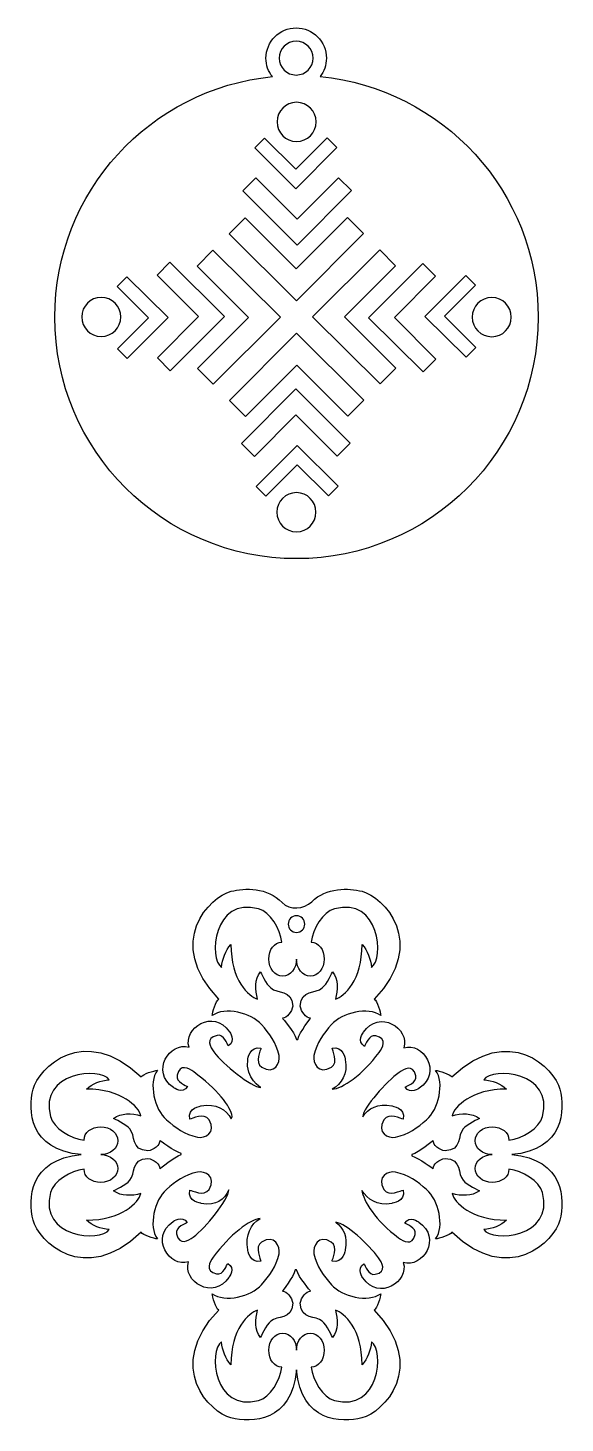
# Model space of a CAD drawing. Header units: centimetres. Extents: x 1 to 126, y -110 to -2.
# Drawn here: x 0.55 to 10.67, y -109.95 to -83.66 of the extents above; entities that cross this region are included whole.
import ezdxf

# ---------------------------------------------------------------- set-up
doc = ezdxf.new("R2010")
doc.units = ezdxf.units.CM
doc.header["$MEASUREMENT"] = 0
doc.layers.add('layer 1', color=7, linetype='Continuous')

msp = doc.modelspace()

# ---------------------------------------------------------------- linework, layer by layer
at = {"layer": 'layer 1', "color": 250}
for points, knots in [([(1.06056, -89.11218), (1.06056, -91.62623), (3.0986, -93.66427), (5.61265, -93.66427), (5.61265, -93.66427), (8.1267, -93.66427), (10.16474, -91.62623), (10.16474, -89.11218), (10.16474, -89.11218), (10.16474, -86.74798), (8.36236, -84.80494), (6.05674, -84.58169), (6.05674, -84.58169), (6.13141, -84.48541), (6.17589, -84.36455), (6.17589, -84.23328), (6.17589, -84.23328), (6.17589, -83.91903), (5.92113, -83.66427), (5.60688, -83.66427), (5.60688, -83.66427), (5.29263, -83.66427), (5.03787, -83.91903), (5.03787, -84.23328), (5.03787, -84.23328), (5.03787, -84.36498), (5.08263, -84.48623), (5.15776, -84.58266), (5.15776, -84.58266), (2.8573, -84.81093), (1.06056, -86.75166), (1.06056, -89.11218)], [0, 0, 0, 0, 0.11111111, 0.11111111, 0.11111111, 0.11111111, 0.22222222, 0.22222222, 0.22222222, 0.22222222, 0.33333333, 0.33333333, 0.33333333, 0.33333333, 0.44444444, 0.44444444, 0.44444444, 0.44444444, 0.55555556, 0.55555556, 0.55555556, 0.55555556, 0.66666667, 0.66666667, 0.66666667, 0.66666667, 0.77777778, 0.77777778, 0.77777778, 0.77777778, 1, 1, 1, 1]), ([(5.60688, -84.55163), (5.43106, -84.55163), (5.28853, -84.4091), (5.28853, -84.23328), (5.28853, -84.23328), (5.28853, -84.05745), (5.43106, -83.91493), (5.60688, -83.91493), (5.60688, -83.91493), (5.78271, -83.91493), (5.92523, -84.05745), (5.92523, -84.23328), (5.92523, -84.23328), (5.92523, -84.4091), (5.78271, -84.55163), (5.60688, -84.55163)], [0, 0, 0, 0, 0.2, 0.2, 0.2, 0.2, 0.4, 0.4, 0.4, 0.4, 0.6, 0.6, 0.6, 0.6, 1, 1, 1, 1]), ([(5.61458, -85.80393), (5.41095, -85.80393), (5.24589, -85.63885), (5.24589, -85.43524), (5.24589, -85.43524), (5.24589, -85.23163), (5.41095, -85.06656), (5.61458, -85.06656), (5.61458, -85.06656), (5.81819, -85.06656), (5.98326, -85.23163), (5.98326, -85.43524), (5.98326, -85.43524), (5.98326, -85.63885), (5.81819, -85.80393), (5.61458, -85.80393)], [0, 0, 0, 0, 0.2, 0.2, 0.2, 0.2, 0.4, 0.4, 0.4, 0.4, 0.6, 0.6, 0.6, 0.6, 1, 1, 1, 1]), ([(5.60145, -86.69494), (5.60145, -86.69494), (4.82983, -85.92334), (4.82983, -85.92334), (4.82983, -85.92334), (4.82983, -85.92334), (5.01259, -85.74059), (5.01259, -85.74059), (5.01259, -85.74059), (5.01259, -85.74059), (5.59893, -86.32693), (5.59893, -86.32693), (5.59893, -86.32693), (5.59893, -86.32693), (6.18861, -85.73723), (6.18861, -85.73723), (6.18861, -85.73723), (6.18861, -85.73723), (6.37137, -85.91998), (6.37137, -85.91998), (6.37137, -85.91998), (6.37137, -85.91998), (5.60145, -86.69494), (5.60145, -86.69494)], [0, 0, 0, 0, 0.14285714, 0.14285714, 0.14285714, 0.14285714, 0.28571429, 0.28571429, 0.28571429, 0.28571429, 0.42857143, 0.42857143, 0.42857143, 0.42857143, 0.57142857, 0.57142857, 0.57142857, 0.57142857, 0.71428571, 0.71428571, 0.71428571, 0.71428571, 1, 1, 1, 1]), ([(5.62551, -87.75748), (5.62551, -87.75748), (4.60212, -86.7341), (4.60212, -86.7341), (4.60212, -86.7341), (4.60212, -86.7341), (4.8445, -86.4917), (4.8445, -86.4917), (4.8445, -86.4917), (4.8445, -86.4917), (5.62216, -87.26937), (5.62216, -87.26937), (5.62216, -87.26937), (5.62216, -87.26937), (6.40428, -86.48725), (6.40428, -86.48725), (6.40428, -86.48725), (6.40428, -86.48725), (6.64665, -86.72963), (6.64665, -86.72963), (6.64665, -86.72963), (6.64665, -86.72963), (5.62551, -87.75748), (5.62551, -87.75748)], [0, 0, 0, 0, 0.14285714, 0.14285714, 0.14285714, 0.14285714, 0.28571429, 0.28571429, 0.28571429, 0.28571429, 0.42857143, 0.42857143, 0.42857143, 0.42857143, 0.57142857, 0.57142857, 0.57142857, 0.57142857, 0.71428571, 0.71428571, 0.71428571, 0.71428571, 1, 1, 1, 1]), ([(5.61107, -88.80888), (5.61107, -88.80888), (4.34637, -87.54418), (4.34637, -87.54418), (4.34637, -87.54418), (4.34637, -87.54418), (4.6459, -87.24464), (4.6459, -87.24464), (4.6459, -87.24464), (4.6459, -87.24464), (5.60693, -88.20567), (5.60693, -88.20567), (5.60693, -88.20567), (5.60693, -88.20567), (6.57349, -87.23913), (6.57349, -87.23913), (6.57349, -87.23913), (6.57349, -87.23913), (6.87302, -87.53867), (6.87302, -87.53867), (6.87302, -87.53867), (6.87302, -87.53867), (5.61107, -88.80888), (5.61107, -88.80888)], [0, 0, 0, 0, 0.14285714, 0.14285714, 0.14285714, 0.14285714, 0.28571429, 0.28571429, 0.28571429, 0.28571429, 0.42857143, 0.42857143, 0.42857143, 0.42857143, 0.57142857, 0.57142857, 0.57142857, 0.57142857, 0.71428571, 0.71428571, 0.71428571, 0.71428571, 1, 1, 1, 1]), ([(3.7396, -88.15134), (3.7396, -88.15134), (4.03914, -87.85181), (4.03914, -87.85181), (4.03914, -87.85181), (4.03914, -87.85181), (5.30935, -89.11376), (5.30935, -89.11376), (5.30935, -89.11376), (5.30935, -89.11376), (4.04465, -90.37846), (4.04465, -90.37846), (4.04465, -90.37846), (4.04465, -90.37846), (3.74511, -90.07893), (3.74511, -90.07893), (3.74511, -90.07893), (3.74511, -90.07893), (4.70614, -89.1179), (4.70614, -89.1179), (4.70614, -89.1179), (4.70614, -89.1179), (3.7396, -88.15134), (3.7396, -88.15134)], [0, 0, 0, 0, 0.14285714, 0.14285714, 0.14285714, 0.14285714, 0.28571429, 0.28571429, 0.28571429, 0.28571429, 0.42857143, 0.42857143, 0.42857143, 0.42857143, 0.57142857, 0.57142857, 0.57142857, 0.57142857, 0.71428571, 0.71428571, 0.71428571, 0.71428571, 1, 1, 1, 1]), ([(7.18616, -90.37255), (7.18616, -90.37255), (5.91595, -89.1106), (5.91595, -89.1106), (5.91595, -89.1106), (5.91595, -89.1106), (7.18065, -87.8459), (7.18065, -87.8459), (7.18065, -87.8459), (7.18065, -87.8459), (7.48019, -88.14543), (7.48019, -88.14543), (7.48019, -88.14543), (7.48019, -88.14543), (6.51916, -89.10646), (6.51916, -89.10646), (6.51916, -89.10646), (6.51916, -89.10646), (7.4857, -90.07302), (7.4857, -90.07302), (7.4857, -90.07302), (7.4857, -90.07302), (7.18616, -90.37255), (7.18616, -90.37255)], [0, 0, 0, 0, 0.14285714, 0.14285714, 0.14285714, 0.14285714, 0.28571429, 0.28571429, 0.28571429, 0.28571429, 0.42857143, 0.42857143, 0.42857143, 0.42857143, 0.57142857, 0.57142857, 0.57142857, 0.57142857, 0.71428571, 0.71428571, 0.71428571, 0.71428571, 1, 1, 1, 1]), ([(3.76984, -89.10267), (3.76984, -89.10267), (2.98772, -88.32055), (2.98772, -88.32055), (2.98772, -88.32055), (2.98772, -88.32055), (3.2301, -88.07817), (3.2301, -88.07817), (3.2301, -88.07817), (3.2301, -88.07817), (4.25795, -89.09932), (4.25795, -89.09932), (4.25795, -89.09932), (4.25795, -89.09932), (3.23457, -90.1227), (3.23457, -90.1227), (3.23457, -90.1227), (3.23457, -90.1227), (2.99219, -89.88032), (2.99219, -89.88032), (2.99219, -89.88032), (2.99219, -89.88032), (3.76984, -89.10267), (3.76984, -89.10267)], [0, 0, 0, 0, 0.14285714, 0.14285714, 0.14285714, 0.14285714, 0.28571429, 0.28571429, 0.28571429, 0.28571429, 0.42857143, 0.42857143, 0.42857143, 0.42857143, 0.57142857, 0.57142857, 0.57142857, 0.57142857, 0.71428571, 0.71428571, 0.71428571, 0.71428571, 1, 1, 1, 1]), ([(7.9952, -90.14618), (7.9952, -90.14618), (6.96735, -89.12504), (6.96735, -89.12504), (6.96735, -89.12504), (6.96735, -89.12504), (7.99073, -88.10165), (7.99073, -88.10165), (7.99073, -88.10165), (7.99073, -88.10165), (8.23311, -88.34403), (8.23311, -88.34403), (8.23311, -88.34403), (8.23311, -88.34403), (7.45546, -89.12169), (7.45546, -89.12169), (7.45546, -89.12169), (7.45546, -89.12169), (8.23758, -89.9038), (8.23758, -89.9038), (8.23758, -89.9038), (8.23758, -89.9038), (7.9952, -90.14618), (7.9952, -90.14618)], [0, 0, 0, 0, 0.14285714, 0.14285714, 0.14285714, 0.14285714, 0.28571429, 0.28571429, 0.28571429, 0.28571429, 0.42857143, 0.42857143, 0.42857143, 0.42857143, 0.57142857, 0.57142857, 0.57142857, 0.57142857, 0.71428571, 0.71428571, 0.71428571, 0.71428571, 1, 1, 1, 1]), ([(2.8274, -89.12592), (2.8274, -89.12592), (2.2377, -88.53622), (2.2377, -88.53622), (2.2377, -88.53622), (2.2377, -88.53622), (2.42045, -88.35346), (2.42045, -88.35346), (2.42045, -88.35346), (2.42045, -88.35346), (3.19541, -89.12338), (3.19541, -89.12338), (3.19541, -89.12338), (3.19541, -89.12338), (2.42381, -89.89499), (2.42381, -89.89499), (2.42381, -89.89499), (2.42381, -89.89499), (2.24106, -89.71224), (2.24106, -89.71224), (2.24106, -89.71224), (2.24106, -89.71224), (2.8274, -89.12592), (2.8274, -89.12592)], [0, 0, 0, 0, 0.14285714, 0.14285714, 0.14285714, 0.14285714, 0.28571429, 0.28571429, 0.28571429, 0.28571429, 0.42857143, 0.42857143, 0.42857143, 0.42857143, 0.57142857, 0.57142857, 0.57142857, 0.57142857, 0.71428571, 0.71428571, 0.71428571, 0.71428571, 1, 1, 1, 1]), ([(8.80485, -89.87089), (8.80485, -89.87089), (8.02989, -89.10098), (8.02989, -89.10098), (8.02989, -89.10098), (8.02989, -89.10098), (8.80149, -88.32936), (8.80149, -88.32936), (8.80149, -88.32936), (8.80149, -88.32936), (8.98424, -88.51212), (8.98424, -88.51212), (8.98424, -88.51212), (8.98424, -88.51212), (8.3979, -89.09844), (8.3979, -89.09844), (8.3979, -89.09844), (8.3979, -89.09844), (8.9876, -89.68814), (8.9876, -89.68814), (8.9876, -89.68814), (8.9876, -89.68814), (8.80485, -89.87089), (8.80485, -89.87089)], [0, 0, 0, 0, 0.14285714, 0.14285714, 0.14285714, 0.14285714, 0.28571429, 0.28571429, 0.28571429, 0.28571429, 0.42857143, 0.42857143, 0.42857143, 0.42857143, 0.57142857, 0.57142857, 0.57142857, 0.57142857, 0.71428571, 0.71428571, 0.71428571, 0.71428571, 1, 1, 1, 1]), ([(1.93571, -89.47894), (1.7321, -89.47894), (1.56703, -89.31387), (1.56703, -89.11025), (1.56703, -89.11025), (1.56703, -88.90664), (1.7321, -88.74156), (1.93571, -88.74156), (1.93571, -88.74156), (2.13932, -88.74156), (2.3044, -88.90664), (2.3044, -89.11025), (2.3044, -89.11025), (2.3044, -89.31387), (2.13932, -89.47894), (1.93571, -89.47894)], [0, 0, 0, 0, 0.2, 0.2, 0.2, 0.2, 0.4, 0.4, 0.4, 0.4, 0.6, 0.6, 0.6, 0.6, 1, 1, 1, 1]), ([(9.28959, -89.48279), (9.08598, -89.48279), (8.9209, -89.31772), (8.9209, -89.11411), (8.9209, -89.11411), (8.9209, -88.91048), (9.08598, -88.74542), (9.28959, -88.74542), (9.28959, -88.74542), (9.4932, -88.74542), (9.65827, -88.91048), (9.65827, -89.11411), (9.65827, -89.11411), (9.65827, -89.31772), (9.4932, -89.48279), (9.28959, -89.48279)], [0, 0, 0, 0, 0.2, 0.2, 0.2, 0.2, 0.4, 0.4, 0.4, 0.4, 0.6, 0.6, 0.6, 0.6, 1, 1, 1, 1]), ([(4.65181, -90.98523), (4.65181, -90.98523), (4.35228, -90.68569), (4.35228, -90.68569), (4.35228, -90.68569), (4.35228, -90.68569), (5.61423, -89.41547), (5.61423, -89.41547), (5.61423, -89.41547), (5.61423, -89.41547), (6.87893, -90.68018), (6.87893, -90.68018), (6.87893, -90.68018), (6.87893, -90.68018), (6.5794, -90.97972), (6.5794, -90.97972), (6.5794, -90.97972), (6.5794, -90.97972), (5.61837, -90.01869), (5.61837, -90.01869), (5.61837, -90.01869), (5.61837, -90.01869), (4.65181, -90.98523), (4.65181, -90.98523)], [0, 0, 0, 0, 0.14285714, 0.14285714, 0.14285714, 0.14285714, 0.28571429, 0.28571429, 0.28571429, 0.28571429, 0.42857143, 0.42857143, 0.42857143, 0.42857143, 0.57142857, 0.57142857, 0.57142857, 0.57142857, 0.71428571, 0.71428571, 0.71428571, 0.71428571, 1, 1, 1, 1]), ([(4.82102, -91.7371), (4.82102, -91.7371), (4.57865, -91.49472), (4.57865, -91.49472), (4.57865, -91.49472), (4.57865, -91.49472), (5.59979, -90.46688), (5.59979, -90.46688), (5.59979, -90.46688), (5.59979, -90.46688), (6.62318, -91.49026), (6.62318, -91.49026), (6.62318, -91.49026), (6.62318, -91.49026), (6.3808, -91.73264), (6.3808, -91.73264), (6.3808, -91.73264), (6.3808, -91.73264), (5.60314, -90.95499), (5.60314, -90.95499), (5.60314, -90.95499), (5.60314, -90.95499), (4.82102, -91.7371), (4.82102, -91.7371)], [0, 0, 0, 0, 0.14285714, 0.14285714, 0.14285714, 0.14285714, 0.28571429, 0.28571429, 0.28571429, 0.28571429, 0.42857143, 0.42857143, 0.42857143, 0.42857143, 0.57142857, 0.57142857, 0.57142857, 0.57142857, 0.71428571, 0.71428571, 0.71428571, 0.71428571, 1, 1, 1, 1]), ([(5.03669, -92.48713), (5.03669, -92.48713), (4.85393, -92.30438), (4.85393, -92.30438), (4.85393, -92.30438), (4.85393, -92.30438), (5.62385, -91.52942), (5.62385, -91.52942), (5.62385, -91.52942), (5.62385, -91.52942), (6.39547, -92.30102), (6.39547, -92.30102), (6.39547, -92.30102), (6.39547, -92.30102), (6.21271, -92.48376), (6.21271, -92.48376), (6.21271, -92.48376), (6.21271, -92.48376), (5.62639, -91.89743), (5.62639, -91.89743), (5.62639, -91.89743), (5.62639, -91.89743), (5.03669, -92.48713), (5.03669, -92.48713)], [0, 0, 0, 0, 0.14285714, 0.14285714, 0.14285714, 0.14285714, 0.28571429, 0.28571429, 0.28571429, 0.28571429, 0.42857143, 0.42857143, 0.42857143, 0.42857143, 0.57142857, 0.57142857, 0.57142857, 0.57142857, 0.71428571, 0.71428571, 0.71428571, 0.71428571, 1, 1, 1, 1]), ([(5.61072, -93.1578), (5.40711, -93.1578), (5.24204, -92.99273), (5.24204, -92.78911), (5.24204, -92.78911), (5.24204, -92.5855), (5.40711, -92.42043), (5.61072, -92.42043), (5.61072, -92.42043), (5.81435, -92.42043), (5.97941, -92.5855), (5.97941, -92.78911), (5.97941, -92.78911), (5.97941, -92.99273), (5.81435, -93.1578), (5.61072, -93.1578)], [0, 0, 0, 0, 0.2, 0.2, 0.2, 0.2, 0.4, 0.4, 0.4, 0.4, 0.6, 0.6, 0.6, 0.6, 1, 1, 1, 1]), ([(4.34023, -105.55941), (4.32799, -105.7417), (3.90418, -106.27294), (3.66743, -106.44938), (3.66743, -106.44938), (3.57632, -106.51728), (3.40782, -106.61463), (3.35471, -106.38785), (3.35471, -106.38785), (3.32352, -106.25461), (3.5343, -106.19224), (3.55233, -106.1748), (3.55233, -106.1748), (3.45938, -106.02123), (3.28736, -106.15423), (3.28736, -106.15423), (3.28736, -106.15423), (2.84658, -106.45196), (3.21712, -107.0312), (3.57931, -106.91474), (3.57931, -106.91474), (3.46284, -107.27692), (4.04193, -107.64731), (4.33967, -107.20654), (4.33967, -107.20654), (4.33967, -107.20654), (4.47266, -107.03452), (4.31908, -106.94156), (4.31908, -106.94156), (4.30166, -106.95959), (4.23928, -107.17037), (4.10604, -107.13918), (4.10604, -107.13918), (3.87926, -107.08608), (3.97814, -106.91869), (4.04451, -106.82647), (4.04451, -106.82647), (4.35013, -106.40177), (4.74364, -106.11117), (4.92593, -106.09892), (4.92593, -106.09892), (4.75727, -106.19607), (4.64126, -106.41469), (4.69386, -106.68628), (4.69386, -106.68628), (4.69386, -106.68628), (4.72793, -106.95257), (4.94314, -106.89963), (4.94314, -106.89963), (4.9426, -106.86867), (4.81307, -106.63022), (4.95662, -106.54114), (4.95662, -106.54114), (5.20093, -106.38952), (5.31256, -106.6232), (5.2833, -106.76042), (5.2833, -106.76042), (5.23164, -107.0029), (5.10279, -107.17473), (4.95434, -107.34457), (4.95434, -107.34457), (4.75941, -107.56754), (4.25998, -107.68809), (4.02409, -107.51318), (4.02409, -107.51318), (4.02998, -107.56988), (4.0936, -107.79424), (4.14896, -107.82151), (4.14896, -107.82151), (3.11767, -108.90196), (3.99036, -109.7582), (4.37904, -109.85499), (4.37904, -109.85499), (4.76742, -109.9517), (5.52283, -109.93779), (5.61264, -108.94682), (5.61264, -108.94682), (5.70243, -109.93779), (6.45758, -109.9517), (6.84597, -109.85499), (6.84597, -109.85499), (7.23465, -109.7582), (8.10733, -108.90196), (7.07605, -107.82151), (7.07605, -107.82151), (7.1314, -107.79424), (7.19502, -107.56988), (7.20092, -107.51318), (7.20092, -107.51318), (6.96503, -107.68809), (6.46558, -107.56754), (6.27065, -107.34457), (6.27065, -107.34457), (6.12221, -107.17473), (5.99337, -107.0029), (5.94168, -106.76042), (5.94168, -106.76042), (5.91246, -106.6232), (6.02406, -106.38952), (6.26838, -106.54114), (6.26838, -106.54114), (6.41195, -106.63022), (6.2824, -106.86867), (6.28187, -106.89963), (6.28187, -106.89963), (6.49708, -106.95257), (6.53114, -106.68628), (6.53114, -106.68628), (6.53114, -106.68628), (6.5787, -106.44074), (6.49803, -106.27277), (6.35548, -106.169), (6.35548, -106.169), (6.53778, -106.18124), (6.98167, -106.59927), (7.15811, -106.83602), (7.15811, -106.83602), (7.22601, -106.92714), (7.32336, -107.09565), (7.09659, -107.14874), (7.09659, -107.14874), (6.96335, -107.17994), (6.90097, -106.96916), (6.88354, -106.95113), (6.88354, -106.95113), (6.72996, -107.04407), (6.86297, -107.2161), (6.86297, -107.2161), (6.86297, -107.2161), (7.1607, -107.65687), (7.73994, -107.28633), (7.62348, -106.92414), (7.62348, -106.92414), (7.98567, -107.04063), (8.35604, -106.46152), (7.91528, -106.1638), (7.91528, -106.1638), (7.91528, -106.1638), (7.74324, -106.03078), (7.6503, -106.18437), (7.6503, -106.18437), (7.66832, -106.2018), (7.87912, -106.26417), (7.84791, -106.39742), (7.84791, -106.39742), (7.79482, -106.62419), (7.62743, -106.52532), (7.5352, -106.45894), (7.5352, -106.45894), (7.11051, -106.15332), (6.85825, -105.74865), (6.846, -105.56636), (6.846, -105.56636), (6.94292, -105.73578), (7.13296, -105.86517), (7.40531, -105.81242), (7.40531, -105.81242), (7.40531, -105.81242), (7.67159, -105.77836), (7.61865, -105.56315), (7.61865, -105.56315), (7.58771, -105.56368), (7.34924, -105.69323), (7.26016, -105.54967), (7.26016, -105.54967), (7.10855, -105.30535), (7.34225, -105.19374), (7.47945, -105.22298), (7.47945, -105.22298), (7.72192, -105.27465), (7.89377, -105.40349), (8.06359, -105.55194), (8.06359, -105.55194), (8.28657, -105.74687), (8.40711, -106.2463), (8.2322, -106.4822), (8.2322, -106.4822), (8.28891, -106.4763), (8.51327, -106.41268), (8.54053, -106.35732), (8.54053, -106.35732), (9.62099, -107.38861), (10.47722, -106.51592), (10.57402, -106.12724), (10.57402, -106.12724), (10.67072, -105.73886), (10.65681, -104.98345), (9.66584, -104.89364), (9.66584, -104.89364), (10.65681, -104.80384), (10.67072, -104.0487), (10.57402, -103.66032), (10.57402, -103.66032), (10.47722, -103.27163), (9.62099, -102.39895), (8.54053, -103.43024), (8.54053, -103.43024), (8.51327, -103.37488), (8.28891, -103.31126), (8.2322, -103.30536), (8.2322, -103.30536), (8.40711, -103.54126), (8.28657, -104.0407), (8.06359, -104.23562), (8.06359, -104.23562), (7.89377, -104.38407), (7.72192, -104.51291), (7.47945, -104.5646), (7.47945, -104.5646), (7.34225, -104.59382), (7.10855, -104.48222), (7.26016, -104.2379), (7.26016, -104.2379), (7.34924, -104.09433), (7.58771, -104.2239), (7.61865, -104.22441), (7.61865, -104.22441), (7.67159, -104.0092), (7.40531, -103.97514), (7.40531, -103.97514), (7.40531, -103.97514), (7.14647, -103.925), (6.96086, -104.02294), (6.86003, -104.17885), (6.86003, -104.17885), (6.87226, -103.99656), (7.308, -103.52178), (7.54477, -103.34534), (7.54477, -103.34534), (7.63587, -103.27744), (7.80438, -103.18009), (7.85747, -103.40686), (7.85747, -103.40686), (7.88867, -103.54011), (7.6779, -103.60249), (7.65987, -103.61991), (7.65987, -103.61991), (7.75282, -103.77351), (7.92483, -103.64049), (7.92483, -103.64049), (7.92483, -103.64049), (8.36561, -103.34276), (7.99507, -102.76352), (7.63289, -102.87998), (7.63289, -102.87998), (7.74936, -102.5178), (7.17026, -102.14741), (6.87253, -102.58818), (6.87253, -102.58818), (6.87253, -102.58818), (6.73952, -102.7602), (6.89311, -102.85315), (6.89311, -102.85315), (6.91053, -102.83512), (6.97291, -102.62435), (7.10616, -102.65555), (7.10616, -102.65555), (7.33294, -102.70864), (7.23406, -102.87603), (7.16769, -102.96825), (7.16769, -102.96825), (6.86205, -103.39296), (6.4677, -103.64805), (6.28541, -103.6603), (6.28541, -103.6603), (6.45408, -103.56315), (6.58406, -103.37256), (6.53145, -103.10097), (6.53145, -103.10097), (6.53145, -103.10097), (6.4974, -102.83469), (6.28218, -102.88763), (6.28218, -102.88763), (6.2827, -102.91857), (6.41226, -103.15704), (6.26869, -103.24612), (6.26869, -103.24612), (6.02438, -103.39773), (5.91276, -103.16404), (5.942, -103.02684), (5.942, -103.02684), (5.99368, -102.78436), (6.12252, -102.61251), (6.27097, -102.44269), (6.27097, -102.44269), (6.46589, -102.21972), (6.96533, -102.09917), (7.20123, -102.27408), (7.20123, -102.27408), (7.19534, -102.21737), (7.13171, -101.99301), (7.07635, -101.96575), (7.07635, -101.96575), (8.10763, -100.8853), (7.23495, -100.02905), (6.84627, -99.93226), (6.84627, -99.93226), (6.5917, -99.86888), (6.17944, -99.85301), (5.9003, -100.12867), (5.9003, -100.12867), (5.75357, -100.27355), (5.48022, -100.29123), (5.34202, -100.14589), (5.34202, -100.14589), (5.06292, -99.85238), (4.63911, -99.86758), (4.37935, -99.93226), (4.37935, -99.93226), (3.99067, -100.02905), (3.11798, -100.8853), (4.14927, -101.96575), (4.14927, -101.96575), (4.0939, -101.99301), (4.03029, -102.21737), (4.02439, -102.27408), (4.02439, -102.27408), (4.26029, -102.09917), (4.75972, -102.21972), (4.95465, -102.44269), (4.95465, -102.44269), (5.10311, -102.61251), (5.23194, -102.78436), (5.28362, -103.02684), (5.28362, -103.02684), (5.31287, -103.16404), (5.20125, -103.39773), (4.95692, -103.24612), (4.95692, -103.24612), (4.81337, -103.15704), (4.94292, -102.91857), (4.94344, -102.88763), (4.94344, -102.88763), (4.72823, -102.83469), (4.69416, -103.10097), (4.69416, -103.10097), (4.69416, -103.10097), (4.64563, -103.46407), (4.94405, -103.6315), (4.94405, -103.6315), (4.94405, -103.6315), (4.76176, -103.61926), (4.23052, -103.19545), (4.05408, -102.9587), (4.05408, -102.9587), (3.98618, -102.86759), (3.88883, -102.69908), (4.11559, -102.64598), (4.11559, -102.64598), (4.24885, -102.61478), (4.31122, -102.82556), (4.32866, -102.84359), (4.32866, -102.84359), (4.48223, -102.75065), (4.34922, -102.57863), (4.34922, -102.57863), (4.34922, -102.57863), (4.0515, -102.13785), (3.47225, -102.50839), (3.58872, -102.87058), (3.58872, -102.87058), (3.22653, -102.75411), (2.85615, -103.3332), (3.29692, -103.63092), (3.29692, -103.63092), (3.29692, -103.63092), (3.46894, -103.76393), (3.56188, -103.61035), (3.56188, -103.61035), (3.54385, -103.59293), (3.33308, -103.53055), (3.36428, -103.39731), (3.36428, -103.39731), (3.41737, -103.17053), (3.58476, -103.2694), (3.677, -103.33578), (3.677, -103.33578), (4.10169, -103.64141), (4.38676, -103.99427), (4.39898, -104.17656), (4.39898, -104.17656), (4.39898, -104.17656), (4.38461, -104.21892), (4.38461, -104.21892), (4.38461, -104.21892), (4.28952, -104.04417), (4.09765, -103.92105), (3.82, -103.97484), (3.82, -103.97484), (3.82, -103.97484), (3.55372, -104.00888), (3.60665, -104.22411), (3.60665, -104.22411), (3.6376, -104.22358), (3.87606, -104.09402), (3.96514, -104.23759), (3.96514, -104.23759), (4.11677, -104.4819), (3.88308, -104.59352), (3.74587, -104.56428), (3.74587, -104.56428), (3.50339, -104.51261), (3.33155, -104.38377), (3.16172, -104.23532), (3.16172, -104.23532), (2.93875, -104.04039), (2.8182, -103.54095), (2.9931, -103.30505), (2.9931, -103.30505), (2.9364, -103.31094), (2.71204, -103.37458), (2.68478, -103.42993), (2.68478, -103.42993), (1.60432, -102.39864), (0.74808, -103.27133), (0.65129, -103.66001), (0.65129, -103.66001), (0.55458, -104.0484), (0.56848, -104.80381), (1.55947, -104.89361), (1.55947, -104.89361), (0.56848, -104.98341), (0.55458, -105.73855), (0.65129, -106.12694), (0.65129, -106.12694), (0.74808, -106.51561), (1.60432, -107.3883), (2.68478, -106.35701), (2.68478, -106.35701), (2.71204, -106.41238), (2.9364, -106.47599), (2.9931, -106.48189), (2.9931, -106.48189), (2.8182, -106.24599), (2.93875, -105.74656), (3.16172, -105.55163), (3.16172, -105.55163), (3.33155, -105.40317), (3.50339, -105.27434), (3.74587, -105.22266), (3.74587, -105.22266), (3.88308, -105.19342), (4.11677, -105.30503), (3.96514, -105.54936), (3.96514, -105.54936), (3.87606, -105.69291), (3.6376, -105.56336), (3.60665, -105.56284), (3.60665, -105.56284), (3.55372, -105.77805), (3.82, -105.81212), (3.82, -105.81212), (3.82, -105.81212), (4.10591, -105.8675), (4.24824, -105.74247), (4.34023, -105.55941)], [0, 0, 0, 0, 0.00869565, 0.00869565, 0.00869565, 0.00869565, 0.0173913, 0.0173913, 0.0173913, 0.0173913, 0.02608696, 0.02608696, 0.02608696, 0.02608696, 0.03478261, 0.03478261, 0.03478261, 0.03478261, 0.04347826, 0.04347826, 0.04347826, 0.04347826, 0.05217391, 0.05217391, 0.05217391, 0.05217391, 0.06086957, 0.06086957, 0.06086957, 0.06086957, 0.06956522, 0.06956522, 0.06956522, 0.06956522, 0.07826087, 0.07826087, 0.07826087, 0.07826087, 0.08695652, 0.08695652, 0.08695652, 0.08695652, 0.09565217, 0.09565217, 0.09565217, 0.09565217, 0.10434783, 0.10434783, 0.10434783, 0.10434783, 0.11304348, 0.11304348, 0.11304348, 0.11304348, 0.12173913, 0.12173913, 0.12173913, 0.12173913, 0.13043478, 0.13043478, 0.13043478, 0.13043478, 0.13913043, 0.13913043, 0.13913043, 0.13913043, 0.14782609, 0.14782609, 0.14782609, 0.14782609, 0.15652174, 0.15652174, 0.15652174, 0.15652174, 0.16521739, 0.16521739, 0.16521739, 0.16521739, 0.17391304, 0.17391304, 0.17391304, 0.17391304, 0.1826087, 0.1826087, 0.1826087, 0.1826087, 0.19130435, 0.19130435, 0.19130435, 0.19130435, 0.2, 0.2, 0.2, 0.2, 0.20869565, 0.20869565, 0.20869565, 0.20869565, 0.2173913, 0.2173913, 0.2173913, 0.2173913, 0.22608696, 0.22608696, 0.22608696, 0.22608696, 0.23478261, 0.23478261, 0.23478261, 0.23478261, 0.24347826, 0.24347826, 0.24347826, 0.24347826, 0.25217391, 0.25217391, 0.25217391, 0.25217391, 0.26086957, 0.26086957, 0.26086957, 0.26086957, 0.26956522, 0.26956522, 0.26956522, 0.26956522, 0.27826087, 0.27826087, 0.27826087, 0.27826087, 0.28695652, 0.28695652, 0.28695652, 0.28695652, 0.29565217, 0.29565217, 0.29565217, 0.29565217, 0.30434783, 0.30434783, 0.30434783, 0.30434783, 0.31304348, 0.31304348, 0.31304348, 0.31304348, 0.32173913, 0.32173913, 0.32173913, 0.32173913, 0.33043478, 0.33043478, 0.33043478, 0.33043478, 0.33913043, 0.33913043, 0.33913043, 0.33913043, 0.34782609, 0.34782609, 0.34782609, 0.34782609, 0.35652174, 0.35652174, 0.35652174, 0.35652174, 0.36521739, 0.36521739, 0.36521739, 0.36521739, 0.37391304, 0.37391304, 0.37391304, 0.37391304, 0.3826087, 0.3826087, 0.3826087, 0.3826087, 0.39130435, 0.39130435, 0.39130435, 0.39130435, 0.4, 0.4, 0.4, 0.4, 0.40869565, 0.40869565, 0.40869565, 0.40869565, 0.4173913, 0.4173913, 0.4173913, 0.4173913, 0.42608696, 0.42608696, 0.42608696, 0.42608696, 0.43478261, 0.43478261, 0.43478261, 0.43478261, 0.44347826, 0.44347826, 0.44347826, 0.44347826, 0.45217391, 0.45217391, 0.45217391, 0.45217391, 0.46086957, 0.46086957, 0.46086957, 0.46086957, 0.46956522, 0.46956522, 0.46956522, 0.46956522, 0.47826087, 0.47826087, 0.47826087, 0.47826087, 0.48695652, 0.48695652, 0.48695652, 0.48695652, 0.49565217, 0.49565217, 0.49565217, 0.49565217, 0.50434783, 0.50434783, 0.50434783, 0.50434783, 0.51304348, 0.51304348, 0.51304348, 0.51304348, 0.52173913, 0.52173913, 0.52173913, 0.52173913, 0.53043478, 0.53043478, 0.53043478, 0.53043478, 0.53913043, 0.53913043, 0.53913043, 0.53913043, 0.54782609, 0.54782609, 0.54782609, 0.54782609, 0.55652174, 0.55652174, 0.55652174, 0.55652174, 0.56521739, 0.56521739, 0.56521739, 0.56521739, 0.57391304, 0.57391304, 0.57391304, 0.57391304, 0.5826087, 0.5826087, 0.5826087, 0.5826087, 0.59130435, 0.59130435, 0.59130435, 0.59130435, 0.6, 0.6, 0.6, 0.6, 0.60869565, 0.60869565, 0.60869565, 0.60869565, 0.6173913, 0.6173913, 0.6173913, 0.6173913, 0.62608696, 0.62608696, 0.62608696, 0.62608696, 0.63478261, 0.63478261, 0.63478261, 0.63478261, 0.64347826, 0.64347826, 0.64347826, 0.64347826, 0.65217391, 0.65217391, 0.65217391, 0.65217391, 0.66086957, 0.66086957, 0.66086957, 0.66086957, 0.66956522, 0.66956522, 0.66956522, 0.66956522, 0.67826087, 0.67826087, 0.67826087, 0.67826087, 0.68695652, 0.68695652, 0.68695652, 0.68695652, 0.69565217, 0.69565217, 0.69565217, 0.69565217, 0.70434783, 0.70434783, 0.70434783, 0.70434783, 0.71304348, 0.71304348, 0.71304348, 0.71304348, 0.72173913, 0.72173913, 0.72173913, 0.72173913, 0.73043478, 0.73043478, 0.73043478, 0.73043478, 0.73913043, 0.73913043, 0.73913043, 0.73913043, 0.74782609, 0.74782609, 0.74782609, 0.74782609, 0.75652174, 0.75652174, 0.75652174, 0.75652174, 0.76521739, 0.76521739, 0.76521739, 0.76521739, 0.77391304, 0.77391304, 0.77391304, 0.77391304, 0.7826087, 0.7826087, 0.7826087, 0.7826087, 0.79130435, 0.79130435, 0.79130435, 0.79130435, 0.8, 0.8, 0.8, 0.8, 0.80869565, 0.80869565, 0.80869565, 0.80869565, 0.8173913, 0.8173913, 0.8173913, 0.8173913, 0.82608696, 0.82608696, 0.82608696, 0.82608696, 0.83478261, 0.83478261, 0.83478261, 0.83478261, 0.84347826, 0.84347826, 0.84347826, 0.84347826, 0.85217391, 0.85217391, 0.85217391, 0.85217391, 0.86086957, 0.86086957, 0.86086957, 0.86086957, 0.86956522, 0.86956522, 0.86956522, 0.86956522, 0.87826087, 0.87826087, 0.87826087, 0.87826087, 0.88695652, 0.88695652, 0.88695652, 0.88695652, 0.89565217, 0.89565217, 0.89565217, 0.89565217, 0.90434783, 0.90434783, 0.90434783, 0.90434783, 0.91304348, 0.91304348, 0.91304348, 0.91304348, 0.92173913, 0.92173913, 0.92173913, 0.92173913, 0.93043478, 0.93043478, 0.93043478, 0.93043478, 0.93913043, 0.93913043, 0.93913043, 0.93913043, 0.94782609, 0.94782609, 0.94782609, 0.94782609, 0.95652174, 0.95652174, 0.95652174, 0.95652174, 0.96521739, 0.96521739, 0.96521739, 0.96521739, 0.97391304, 0.97391304, 0.97391304, 0.97391304, 0.9826087, 0.9826087, 0.9826087, 0.9826087, 1, 1, 1, 1]), ([(5.61252, -102.72144), (5.57045, -102.58177), (5.34836, -102.32158), (5.34836, -102.32158), (5.34836, -102.32158), (5.4349, -102.32254), (5.52158, -102.20548), (5.54259, -102.09407), (5.54259, -102.09407), (5.52648, -101.76952), (5.24764, -101.86947), (5.12953, -101.75323), (5.12953, -101.75323), (5.04404, -101.69037), (4.93238, -101.4471), (4.93238, -101.4471), (4.93238, -101.4471), (4.82222, -101.59149), (4.83121, -101.79023), (4.87969, -101.96305), (4.87969, -101.96305), (4.71343, -101.92121), (4.37631, -101.60136), (4.37767, -100.93585), (4.37767, -100.93585), (4.27046, -101.05187), (4.21769, -101.20536), (4.20181, -101.36689), (4.20181, -101.36689), (3.95628, -101.20893), (4.04709, -100.03166), (4.89709, -100.26159), (4.89709, -100.26159), (5.11376, -100.32019), (5.31237, -100.64158), (5.33794, -100.89226), (5.33794, -100.89226), (5.19373, -100.89226), (5.09012, -101.0309), (5.09012, -101.20893), (5.09012, -101.20893), (5.09012, -101.38697), (5.20702, -101.53129), (5.35122, -101.53129), (5.35122, -101.53129), (5.49542, -101.53129), (5.61267, -101.38697), (5.61267, -101.20893), (5.61267, -101.20893), (5.61267, -101.38697), (5.72992, -101.53129), (5.87413, -101.53129), (5.87413, -101.53129), (6.01834, -101.53129), (6.13523, -101.38697), (6.13523, -101.20893), (6.13523, -101.20893), (6.13523, -101.0309), (6.03161, -100.89226), (5.88741, -100.89226), (5.88741, -100.89226), (5.91298, -100.64158), (6.11158, -100.32019), (6.32825, -100.26159), (6.32825, -100.26159), (7.17825, -100.03166), (7.26906, -101.20893), (7.02353, -101.36689), (7.02353, -101.36689), (7.00765, -101.20536), (6.95489, -101.05187), (6.84767, -100.93585), (6.84767, -100.93585), (6.84903, -101.60136), (6.51191, -101.92121), (6.34566, -101.96305), (6.34566, -101.96305), (6.39414, -101.79023), (6.40313, -101.59149), (6.29296, -101.4471), (6.29296, -101.4471), (6.29296, -101.4471), (6.18131, -101.69037), (6.09581, -101.75323), (6.09581, -101.75323), (5.97771, -101.86947), (5.69887, -101.76952), (5.68276, -102.09407), (5.68276, -102.09407), (5.70376, -102.20548), (5.79045, -102.32254), (5.87699, -102.32158), (5.87699, -102.32158), (5.87699, -102.32158), (5.67759, -102.58174), (5.63554, -102.72141), (5.63554, -102.72141), (5.63554, -102.72141), (5.61252, -102.72144), (5.61252, -102.72144)], [0, 0, 0, 0, 0.03846154, 0.03846154, 0.03846154, 0.03846154, 0.07692308, 0.07692308, 0.07692308, 0.07692308, 0.11538462, 0.11538462, 0.11538462, 0.11538462, 0.15384615, 0.15384615, 0.15384615, 0.15384615, 0.19230769, 0.19230769, 0.19230769, 0.19230769, 0.23076923, 0.23076923, 0.23076923, 0.23076923, 0.26923077, 0.26923077, 0.26923077, 0.26923077, 0.30769231, 0.30769231, 0.30769231, 0.30769231, 0.34615385, 0.34615385, 0.34615385, 0.34615385, 0.38461538, 0.38461538, 0.38461538, 0.38461538, 0.42307692, 0.42307692, 0.42307692, 0.42307692, 0.46153846, 0.46153846, 0.46153846, 0.46153846, 0.5, 0.5, 0.5, 0.5, 0.53846154, 0.53846154, 0.53846154, 0.53846154, 0.57692308, 0.57692308, 0.57692308, 0.57692308, 0.61538462, 0.61538462, 0.61538462, 0.61538462, 0.65384615, 0.65384615, 0.65384615, 0.65384615, 0.69230769, 0.69230769, 0.69230769, 0.69230769, 0.73076923, 0.73076923, 0.73076923, 0.73076923, 0.76923077, 0.76923077, 0.76923077, 0.76923077, 0.80769231, 0.80769231, 0.80769231, 0.80769231, 0.84615385, 0.84615385, 0.84615385, 0.84615385, 0.88461538, 0.88461538, 0.88461538, 0.88461538, 0.92307692, 0.92307692, 0.92307692, 0.92307692, 1, 1, 1, 1]), ([(5.61266, -100.70588), (5.52641, -100.70588), (5.4565, -100.63596), (5.4565, -100.54972), (5.4565, -100.54972), (5.4565, -100.46348), (5.52641, -100.39356), (5.61266, -100.39356), (5.61266, -100.39356), (5.6989, -100.39356), (5.76881, -100.46348), (5.76881, -100.54972), (5.76881, -100.54972), (5.76881, -100.63596), (5.6989, -100.70588), (5.61266, -100.70588)], [0, 0, 0, 0, 0.2, 0.2, 0.2, 0.2, 0.4, 0.4, 0.4, 0.4, 0.6, 0.6, 0.6, 0.6, 1, 1, 1, 1]), ([(3.44047, -104.89377), (3.3008, -104.93583), (3.04062, -105.15792), (3.04062, -105.15792), (3.04062, -105.15792), (3.04158, -105.07138), (2.9245, -104.98471), (2.8131, -104.9637), (2.8131, -104.9637), (2.48855, -104.9798), (2.58849, -105.25864), (2.47225, -105.37675), (2.47225, -105.37675), (2.40939, -105.46225), (2.16614, -105.5739), (2.16614, -105.5739), (2.16614, -105.5739), (2.31052, -105.68406), (2.50925, -105.67507), (2.68209, -105.62659), (2.68209, -105.62659), (2.64024, -105.79283), (2.32038, -106.12998), (1.65487, -106.12861), (1.65487, -106.12861), (1.7709, -106.23584), (1.92439, -106.28859), (2.08592, -106.30447), (2.08592, -106.30447), (1.92796, -106.55001), (0.75068, -106.45919), (0.98061, -105.60919), (0.98061, -105.60919), (1.03922, -105.39252), (1.36061, -105.19392), (1.61129, -105.16834), (1.61129, -105.16834), (1.61129, -105.31255), (1.74993, -105.41616), (1.92796, -105.41616), (1.92796, -105.41616), (2.10599, -105.41616), (2.25031, -105.29926), (2.25031, -105.15506), (2.25031, -105.15506), (2.25031, -105.01087), (2.10599, -104.89361), (1.92796, -104.89361), (1.92796, -104.89361), (2.10599, -104.89361), (2.25031, -104.77636), (2.25031, -104.63215), (2.25031, -104.63215), (2.25031, -104.48795), (2.10599, -104.37106), (1.92796, -104.37106), (1.92796, -104.37106), (1.74993, -104.37106), (1.61129, -104.47467), (1.61129, -104.61888), (1.61129, -104.61888), (1.36061, -104.5933), (1.03922, -104.3947), (0.98061, -104.17803), (0.98061, -104.17803), (0.75068, -103.32804), (1.92796, -103.23722), (2.08592, -103.48275), (2.08592, -103.48275), (1.92439, -103.49863), (1.7709, -103.55139), (1.65487, -103.65861), (1.65487, -103.65861), (2.32038, -103.65725), (2.64024, -103.99437), (2.68209, -104.16062), (2.68209, -104.16062), (2.50925, -104.11213), (2.31052, -104.10315), (2.16614, -104.21333), (2.16614, -104.21333), (2.16614, -104.21333), (2.40939, -104.32497), (2.47225, -104.41047), (2.47225, -104.41047), (2.58849, -104.52857), (2.48855, -104.80741), (2.8131, -104.82353), (2.8131, -104.82353), (2.9245, -104.80252), (3.04158, -104.71583), (3.04062, -104.6293), (3.04062, -104.6293), (3.04062, -104.6293), (3.30076, -104.82869), (3.44043, -104.87074), (3.44043, -104.87074), (3.44043, -104.87074), (3.44047, -104.89377), (3.44047, -104.89377)], [0, 0, 0, 0, 0.03846154, 0.03846154, 0.03846154, 0.03846154, 0.07692308, 0.07692308, 0.07692308, 0.07692308, 0.11538462, 0.11538462, 0.11538462, 0.11538462, 0.15384615, 0.15384615, 0.15384615, 0.15384615, 0.19230769, 0.19230769, 0.19230769, 0.19230769, 0.23076923, 0.23076923, 0.23076923, 0.23076923, 0.26923077, 0.26923077, 0.26923077, 0.26923077, 0.30769231, 0.30769231, 0.30769231, 0.30769231, 0.34615385, 0.34615385, 0.34615385, 0.34615385, 0.38461538, 0.38461538, 0.38461538, 0.38461538, 0.42307692, 0.42307692, 0.42307692, 0.42307692, 0.46153846, 0.46153846, 0.46153846, 0.46153846, 0.5, 0.5, 0.5, 0.5, 0.53846154, 0.53846154, 0.53846154, 0.53846154, 0.57692308, 0.57692308, 0.57692308, 0.57692308, 0.61538462, 0.61538462, 0.61538462, 0.61538462, 0.65384615, 0.65384615, 0.65384615, 0.65384615, 0.69230769, 0.69230769, 0.69230769, 0.69230769, 0.73076923, 0.73076923, 0.73076923, 0.73076923, 0.76923077, 0.76923077, 0.76923077, 0.76923077, 0.80769231, 0.80769231, 0.80769231, 0.80769231, 0.84615385, 0.84615385, 0.84615385, 0.84615385, 0.88461538, 0.88461538, 0.88461538, 0.88461538, 0.92307692, 0.92307692, 0.92307692, 0.92307692, 1, 1, 1, 1]), ([(7.78484, -104.89349), (7.92451, -104.85143), (8.18468, -104.62933), (8.18468, -104.62933), (8.18468, -104.62933), (8.18374, -104.71588), (8.3008, -104.80255), (8.41221, -104.82355), (8.41221, -104.82355), (8.73676, -104.80745), (8.63682, -104.52862), (8.75306, -104.4105), (8.75306, -104.4105), (8.81593, -104.32501), (9.05918, -104.21335), (9.05918, -104.21335), (9.05918, -104.21335), (8.91479, -104.10319), (8.71606, -104.11217), (8.54323, -104.16064), (8.54323, -104.16064), (8.58507, -103.99441), (8.90494, -103.65728), (9.57043, -103.65865), (9.57043, -103.65865), (9.45441, -103.55142), (9.30092, -103.49867), (9.13939, -103.48278), (9.13939, -103.48278), (9.29735, -103.23725), (10.47462, -103.32807), (10.24471, -104.17805), (10.24471, -104.17805), (10.18609, -104.39473), (9.8647, -104.59332), (9.61402, -104.61892), (9.61402, -104.61892), (9.61402, -104.47471), (9.47538, -104.3711), (9.29735, -104.3711), (9.29735, -104.3711), (9.11932, -104.3711), (8.975, -104.48799), (8.975, -104.6322), (8.975, -104.6322), (8.975, -104.77639), (9.11932, -104.89364), (9.29735, -104.89364), (9.29735, -104.89364), (9.11932, -104.89364), (8.975, -105.01089), (8.975, -105.1551), (8.975, -105.1551), (8.975, -105.29929), (9.11932, -105.4162), (9.29735, -105.4162), (9.29735, -105.4162), (9.47538, -105.4162), (9.61402, -105.31257), (9.61402, -105.16838), (9.61402, -105.16838), (9.8647, -105.19396), (10.18609, -105.39256), (10.24471, -105.60923), (10.24471, -105.60923), (10.47462, -106.45921), (9.29735, -106.55003), (9.13939, -106.30451), (9.13939, -106.30451), (9.30092, -106.28862), (9.45441, -106.23587), (9.57043, -106.12864), (9.57043, -106.12864), (8.90494, -106.13001), (8.58507, -105.79287), (8.54323, -105.62664), (8.54323, -105.62664), (8.71606, -105.67512), (8.91479, -105.68411), (9.05918, -105.57393), (9.05918, -105.57393), (9.05918, -105.57393), (8.81593, -105.46228), (8.75306, -105.37678), (8.75306, -105.37678), (8.63682, -105.25868), (8.73676, -104.97985), (8.41221, -104.96373), (8.41221, -104.96373), (8.3008, -104.98473), (8.18374, -105.07142), (8.18468, -105.15797), (8.18468, -105.15797), (8.18468, -105.15797), (7.92454, -104.95857), (7.78487, -104.91652), (7.78487, -104.91652), (7.78487, -104.91652), (7.78484, -104.89349), (7.78484, -104.89349)], [0, 0, 0, 0, 0.03846154, 0.03846154, 0.03846154, 0.03846154, 0.07692308, 0.07692308, 0.07692308, 0.07692308, 0.11538462, 0.11538462, 0.11538462, 0.11538462, 0.15384615, 0.15384615, 0.15384615, 0.15384615, 0.19230769, 0.19230769, 0.19230769, 0.19230769, 0.23076923, 0.23076923, 0.23076923, 0.23076923, 0.26923077, 0.26923077, 0.26923077, 0.26923077, 0.30769231, 0.30769231, 0.30769231, 0.30769231, 0.34615385, 0.34615385, 0.34615385, 0.34615385, 0.38461538, 0.38461538, 0.38461538, 0.38461538, 0.42307692, 0.42307692, 0.42307692, 0.42307692, 0.46153846, 0.46153846, 0.46153846, 0.46153846, 0.5, 0.5, 0.5, 0.5, 0.53846154, 0.53846154, 0.53846154, 0.53846154, 0.57692308, 0.57692308, 0.57692308, 0.57692308, 0.61538462, 0.61538462, 0.61538462, 0.61538462, 0.65384615, 0.65384615, 0.65384615, 0.65384615, 0.69230769, 0.69230769, 0.69230769, 0.69230769, 0.73076923, 0.73076923, 0.73076923, 0.73076923, 0.76923077, 0.76923077, 0.76923077, 0.76923077, 0.80769231, 0.80769231, 0.80769231, 0.80769231, 0.84615385, 0.84615385, 0.84615385, 0.84615385, 0.88461538, 0.88461538, 0.88461538, 0.88461538, 0.92307692, 0.92307692, 0.92307692, 0.92307692, 1, 1, 1, 1]), ([(5.61281, -107.06582), (5.65486, -107.20549), (5.87695, -107.46566), (5.87695, -107.46566), (5.87695, -107.46566), (5.7904, -107.46471), (5.70373, -107.58177), (5.68273, -107.69318), (5.68273, -107.69318), (5.69885, -108.01773), (5.97766, -107.91779), (6.09578, -108.03403), (6.09578, -108.03403), (6.18127, -108.09689), (6.29293, -108.34014), (6.29293, -108.34014), (6.29293, -108.34014), (6.40309, -108.19576), (6.39412, -107.99703), (6.34564, -107.82421), (6.34564, -107.82421), (6.51187, -107.86605), (6.84901, -108.18589), (6.84763, -108.8514), (6.84763, -108.8514), (6.95487, -108.73538), (7.00762, -108.58189), (7.0235, -108.42037), (7.0235, -108.42037), (7.26903, -108.57832), (7.17821, -109.7556), (6.32823, -109.52567), (6.32823, -109.52567), (6.11156, -109.46706), (5.91296, -109.14567), (5.88736, -108.89499), (5.88736, -108.89499), (6.03157, -108.89499), (6.13518, -108.75635), (6.13518, -108.57832), (6.13518, -108.57832), (6.13518, -108.4003), (6.01829, -108.25597), (5.87408, -108.25597), (5.87408, -108.25597), (5.72989, -108.25597), (5.61264, -108.4003), (5.61264, -108.57832), (5.61264, -108.57832), (5.61264, -108.4003), (5.49539, -108.25597), (5.35118, -108.25597), (5.35118, -108.25597), (5.20699, -108.25597), (5.09008, -108.4003), (5.09008, -108.57832), (5.09008, -108.57832), (5.09008, -108.75635), (5.19371, -108.89499), (5.33791, -108.89499), (5.33791, -108.89499), (5.31232, -109.14567), (5.11372, -109.46706), (4.89705, -109.52567), (4.89705, -109.52567), (4.04706, -109.7556), (3.95625, -108.57832), (4.20178, -108.42037), (4.20178, -108.42037), (4.21766, -108.58189), (4.27041, -108.73538), (4.37764, -108.8514), (4.37764, -108.8514), (4.37627, -108.18589), (4.71341, -107.86605), (4.87964, -107.82421), (4.87964, -107.82421), (4.83116, -107.99703), (4.82217, -108.19576), (4.93235, -108.34014), (4.93235, -108.34014), (4.93235, -108.34014), (5.044, -108.09689), (5.1295, -108.03403), (5.1295, -108.03403), (5.2476, -107.91779), (5.52643, -108.01773), (5.54255, -107.69318), (5.54255, -107.69318), (5.52155, -107.58177), (5.43486, -107.46471), (5.34832, -107.46566), (5.34832, -107.46566), (5.34832, -107.46566), (5.54771, -107.20552), (5.58976, -107.06585), (5.58976, -107.06585), (5.58976, -107.06585), (5.61281, -107.06582), (5.61281, -107.06582)], [0, 0, 0, 0, 0.03846154, 0.03846154, 0.03846154, 0.03846154, 0.07692308, 0.07692308, 0.07692308, 0.07692308, 0.11538462, 0.11538462, 0.11538462, 0.11538462, 0.15384615, 0.15384615, 0.15384615, 0.15384615, 0.19230769, 0.19230769, 0.19230769, 0.19230769, 0.23076923, 0.23076923, 0.23076923, 0.23076923, 0.26923077, 0.26923077, 0.26923077, 0.26923077, 0.30769231, 0.30769231, 0.30769231, 0.30769231, 0.34615385, 0.34615385, 0.34615385, 0.34615385, 0.38461538, 0.38461538, 0.38461538, 0.38461538, 0.42307692, 0.42307692, 0.42307692, 0.42307692, 0.46153846, 0.46153846, 0.46153846, 0.46153846, 0.5, 0.5, 0.5, 0.5, 0.53846154, 0.53846154, 0.53846154, 0.53846154, 0.57692308, 0.57692308, 0.57692308, 0.57692308, 0.61538462, 0.61538462, 0.61538462, 0.61538462, 0.65384615, 0.65384615, 0.65384615, 0.65384615, 0.69230769, 0.69230769, 0.69230769, 0.69230769, 0.73076923, 0.73076923, 0.73076923, 0.73076923, 0.76923077, 0.76923077, 0.76923077, 0.76923077, 0.80769231, 0.80769231, 0.80769231, 0.80769231, 0.84615385, 0.84615385, 0.84615385, 0.84615385, 0.88461538, 0.88461538, 0.88461538, 0.88461538, 0.92307692, 0.92307692, 0.92307692, 0.92307692, 1, 1, 1, 1])]:
    msp.add_open_spline(points, degree=3, knots=knots, dxfattribs=at)

doc.saveas('drawing.dxf')
